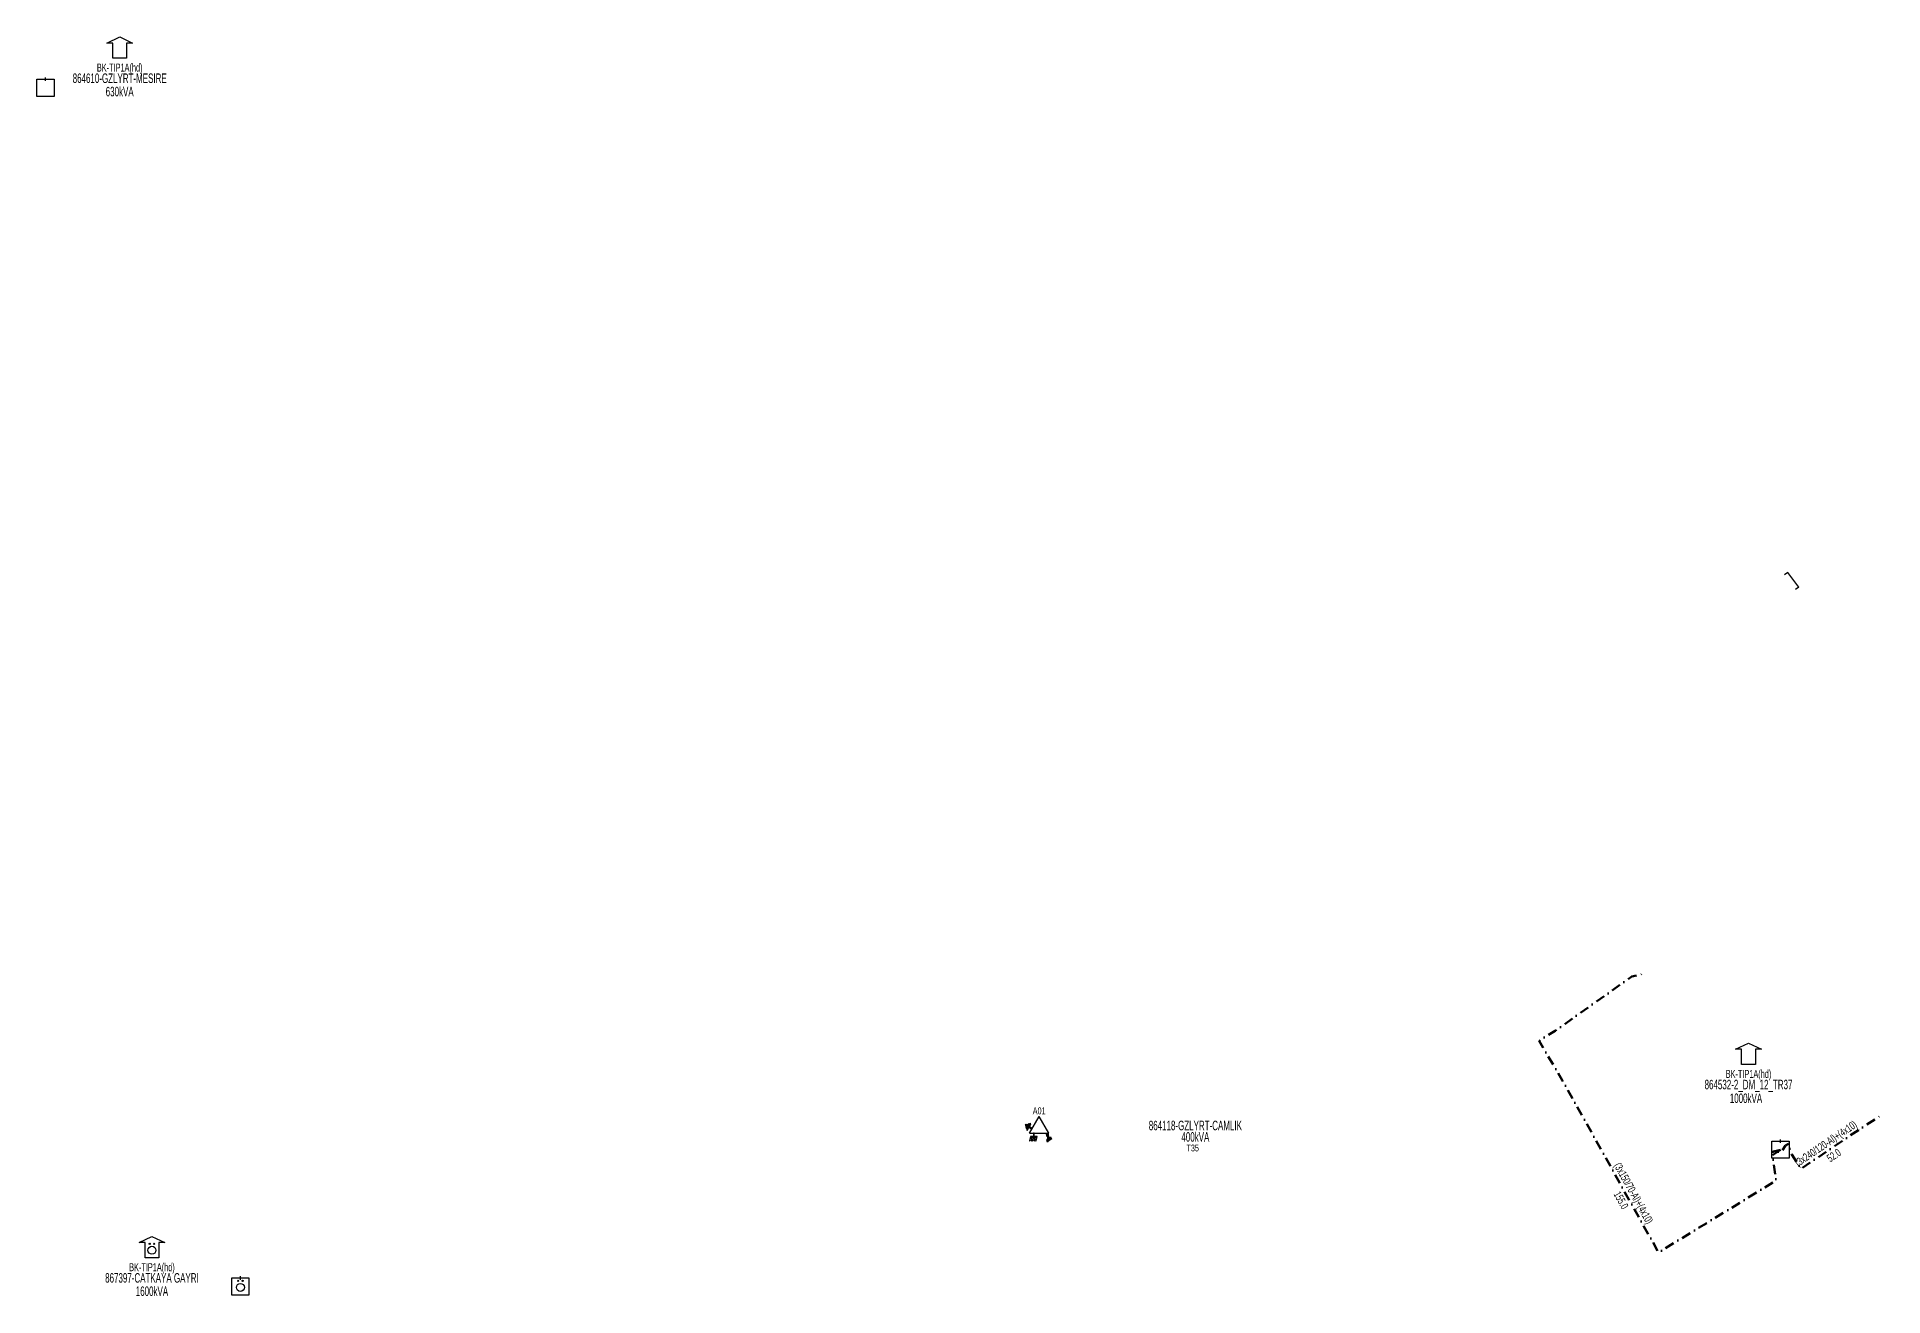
# Model space of a CAD drawing. Header units: millimetres. Extents: x 572025 to 573602, y 4087957 to 4089432.
# Drawn here: x 572554 to 573038.6, y 4089101.1 to 4089431.7 of the extents above; entities that cross this region are included whole.
import ezdxf
from ezdxf.enums import TextEntityAlignment as Align

# ---------------------------------------------------------------- set-up
doc = ezdxf.new("R2010")
doc.units = ezdxf.units.MM
doc.linetypes.add('DASHDOT', pattern=[5, 2.5, -1.25, 0, -1.25])
for name, color, linetype, lineweight in [('HAT_AG_YERALTI_MEVCUT', 126, 'DASHDOT', 50), ('TRAFO_MEVCUT', 5, 'Continuous', 30), ('TRAFO_TADILAT_BYSK', 5, 'Continuous', 30)]:
    doc.layers.add(name, color=color, linetype=linetype, lineweight=lineweight)
doc.layers.add('NIA_AG', color=5, linetype='Continuous')
doc.styles.get("Standard").update_dxf_attribs({"font": 'Arial'})

# ---------------------------------------------------------------- blocks, each defined once
blk = doc.blocks.new('AG_NIA', base_point=(-64.4296, 129.8924))
at = {"layer": 'NIA_AG'}
for p, q in [((-64.429604, 132.292432), (-65.529604, 132.292432)), ((-64.429604, 127.492432), (-64.429604, 132.292432)), ((-64.429604, 127.492432), (-65.529604, 127.492432))]:
    blk.add_line(p, q, dxfattribs=at)
blk = doc.blocks.new('MEV_OZELBINA_KARE')
at = {"layer": 'TRAFO_MEVCUT', "linetype": 'Continuous'}
for p, q in [((-2.25, 2.25), (2.25, 2.25)), ((-2.25, -2.25), (-2.25, 2.25)), ((0, 1.8), (0, 2.7)), ((2.25, 2.25), (2.25, -2.25)), ((2.25, -2.25), (-2.25, -2.25))]:
    blk.add_line(p, q, dxfattribs=at)
for centre, radius in [((0, -0.215091), 1.049264), ((-0.592312, 1.488957), 0.15614), ((0.592312, 1.488957), 0.15614)]:
    blk.add_circle(centre, radius, dxfattribs=at)
blk = doc.blocks.new('MEV_BETKOSK_OZEL')
at = {"layer": 'TRAFO_MEVCUT', "linetype": 'Continuous'}
for p, q in [((-3.4, 2), (0, 3.6)), ((-1.8, 2), (-3.4, 2)), ((-1.8, -2), (-1.8, 2)), ((0, 3.6), (3.4, 2)), ((3.4, 2), (1.8, 2)), ((1.8, 2), (1.8, -2)), ((1.8, -2), (-1.8, -2))]:
    blk.add_line(p, q, dxfattribs=at)
for centre, radius in [((0, 0), 1.049264), ((-0.592312, 1.704048), 0.15614), ((0.592312, 1.704048), 0.15614)]:
    blk.add_circle(centre, radius, dxfattribs=at)
blk = doc.blocks.new('MEV_BINA_KARE')
at = {"layer": 'TRAFO_MEVCUT', "linetype": 'Continuous'}
for p, q in [((-2.25, -2.25), (-2.25, 2.25)), ((-2.25, 2.25), (2.25, 2.25)), ((0, 1.8), (0, 2.7)), ((2.25, 2.25), (2.25, -2.25)), ((2.25, -2.25), (-2.25, -2.25))]:
    blk.add_line(p, q, dxfattribs=at)
blk = doc.blocks.new('MEV_BETKOSK')
at = {"layer": 'TRAFO_MEVCUT', "linetype": 'Continuous'}
for p, q in [((-3.4, 2), (0, 3.6)), ((-1.8, 2), (-3.4, 2)), ((-1.8, -2), (-1.8, 2)), ((0, 3.6), (3.4, 2)), ((3.4, 2), (1.8, 2)), ((1.8, 2), (1.8, -2)), ((1.8, -2), (-1.8, -2))]:
    blk.add_line(p, q, dxfattribs=at)
blk = doc.blocks.new('MEV_DIREK')
h = blk.add_hatch(color=32)
h.paths.add_polyline_path([(-2.14, 0.97), (-2.35, 1.09), (-3.31, -0.55), (-3.09, -0.67), (-2.67, 0.06), (-1.89, -0.39), (-1.79, -0.22), (-2.56, 0.23)])
h.paths.add_polyline_path([(-3.46, -0.17), (-3.33, -0.25), (-2.61, 0.99), (-2.74, 1.06)])
h.paths.add_polyline_path([(-3.54, 0.29), (-3.41, 0.22), (-3.05, 0.82), (-3.18, 0.9)])
h.paths.add_polyline_path([(-3.58, 0.81), (-3.66, 0.68), (-3.53, 0.61), (-3.45, 0.74)])
h.paths.add_polyline_path([(-1.51, -2.34), (-2.26, -2.33), (-2.52, -3.47), (-2.42, -3.47), (-2.21, -2.53), (-1.91, -2.54), (-2.12, -3.47), (-2.02, -3.47), (-1.81, -2.54), (-1.51, -2.54), (-1.72, -3.47), (-1.62, -3.48), (-1.41, -2.54), (-1.11, -2.54), (-1.32, -3.48), (-1.22, -3.48), (-1.01, -2.54), (-0.71, -2.55), (-0.92, -3.48), (-0.82, -3.48), (-0.56, -2.35), (-1.31, -2.34), (-1.31, -1.44), (-1.51, -1.44)])
at = {"layer": 'TRAFO_MEVCUT'}
for points in [[(2.35, -1.57), (2.12, -1.92), (2.08, -1.44), (1.94, -1.44), (2.01, -2.32), (2.25, -1.96), (2.31, -2.67), (2.1, -2.67), (2.39, -2.87), (2.4, -2.86), (2.64, -2.49), (2.45, -2.63)], [(2.35, -1.57), (2.12, -1.92), (2.08, -1.44), (1.94, -1.44), (2.01, -2.32), (2.25, -1.96), (2.31, -2.67), (2.1, -2.67), (2.39, -2.87), (1.98, -3.19), (2.2, -3.79), (2.26, -3.74), (2.08, -3.26), (2.26, -3.13), (2.44, -3.6), (2.49, -3.56), (2.32, -3.08), (2.49, -2.94), (2.67, -3.42), (2.73, -3.38), (2.55, -2.9), (2.73, -2.76), (2.91, -3.24), (2.97, -3.2), (2.79, -2.72), (2.97, -2.58), (3.15, -3.06), (3.21, -3.01), (2.98, -2.42), (2.4, -2.86), (2.64, -2.49), (2.45, -2.63)], [(2.97, -2.58), (3.15, -3.06), (3.21, -3.01), (2.98, -2.42), (2.4, -2.86), (2.64, -2.49), (2.45, -2.63), (2.35, -1.57), (2.12, -1.92), (2.08, -1.44), (1.94, -1.44), (2.01, -2.32), (2.25, -1.96), (2.31, -2.67), (2.1, -2.67), (2.39, -2.87), (1.98, -3.19), (2.2, -3.79), (2.26, -3.74), (2.08, -3.26), (2.26, -3.13), (2.44, -3.6), (2.49, -3.56), (2.32, -3.08), (2.49, -2.94), (2.67, -3.42), (2.73, -3.38), (2.55, -2.9), (2.73, -2.76), (2.91, -3.24), (2.97, -3.2), (2.79, -2.72)]]:
    blk.add_hatch(color=32, dxfattribs=at).paths.add_polyline_path(points)
at = {"layer": 'TRAFO_MEVCUT', "linetype": 'Continuous'}
for p, q in [((-2.5, -1.44), (0, 2.89)), ((2.5, -1.44), (0, 2.89)), ((-2.5, -1.44), (2.5, -1.44))]:
    blk.add_line(p, q, dxfattribs=at)
at = {"layer": 'TRAFO_MEVCUT', "color": 32, "flags": 128}
blk.add_lwpolyline([(1.94, -1.44), (2.08, -1.44), (2.12, -1.92), (2.35, -1.57), (2.45, -2.63), (2.64, -2.49), (2.4, -2.86), (2.98, -2.42), (3.21, -3.01), (3.15, -3.06), (2.97, -2.58), (2.79, -2.72), (2.97, -3.2), (2.91, -3.24), (2.73, -2.76), (2.55, -2.9), (2.73, -3.38), (2.67, -3.42), (2.49, -2.94), (2.32, -3.08), (2.49, -3.56), (2.44, -3.6), (2.26, -3.13), (2.08, -3.26), (2.26, -3.74), (2.2, -3.79), (1.98, -3.19), (2.39, -2.87), (2.1, -2.67), (2.31, -2.67), (2.25, -1.96), (2.01, -2.32), (1.94, -1.44)], dxfattribs=at)
at = {"layer": 'TRAFO_TADILAT_BYSK', "color": 32, "flags": 128}
for points in [[(-3.53, 0.61), (-3.45, 0.74), (-3.58, 0.81), (-3.66, 0.68), (-3.53, 0.61)], [(-3.41, 0.22), (-3.05, 0.82), (-3.18, 0.9), (-3.54, 0.29), (-3.41, 0.22)], [(-3.33, -0.25), (-2.61, 0.99), (-2.74, 1.06), (-3.46, -0.17), (-3.33, -0.25)], [(-1.79, -0.22), (-2.56, 0.23), (-2.14, 0.97), (-2.35, 1.09), (-3.31, -0.55), (-3.09, -0.67), (-2.67, 0.06), (-1.89, -0.39), (-1.79, -0.22)], [(-1.31, -1.44), (-1.51, -1.44), (-1.51, -2.34), (-2.26, -2.33), (-2.52, -3.47), (-2.42, -3.47), (-2.21, -2.53), (-1.91, -2.54), (-2.12, -3.47), (-2.02, -3.47), (-1.81, -2.54), (-1.51, -2.54), (-1.72, -3.47), (-1.62, -3.48), (-1.41, -2.54), (-1.11, -2.54), (-1.32, -3.48), (-1.22, -3.48), (-1.01, -2.54), (-0.71, -2.55), (-0.92, -3.48), (-0.82, -3.48), (-0.56, -2.35), (-1.31, -2.34), (-1.31, -1.44)]]:
    blk.add_lwpolyline(points, dxfattribs=at)

msp = doc.modelspace()

# ---------------------------------------------------------------- linework, layer by layer
at = {"layer": 'HAT_AG_YERALTI_MEVCUT', "flags": 128}
for points in [[(573011.656, 4089139.507), (573009.574, 4089138.071), (573010.488, 4089131.39), (572979.644, 4089112.507), (572963.293, 4089141.823), (572954.377, 4089157.735), (572948.284, 4089168.101), (572952.485, 4089170.68), (572972.618, 4089184.984), (572976.327, 4089185.805)], [(573011.656, 4089139.507), (573009.509, 4089138.943), (573011.954, 4089138.982), (573012.988, 4089140.593), (573013.762, 4089141.056), (573014.605, 4089138.268), (573017.086, 4089134.485), (573032.14, 4089144.675), (573038.013, 4089148.479), (573038.592, 4089148.32)]]:
    msp.add_lwpolyline(points, dxfattribs=at)

# ---------------------------------------------------------------- block references
at = {"layer": 'NIA_AG', "rotation": 36.777681}
msp.add_blockref('AG_NIA', (573015.040823, 4089289.175558), dxfattribs=at)
at = {"layer": 'TRAFO_MEVCUT', "linetype": 'ByBlock'}
for name, p in [('MEV_BETKOSK', (572575.708571, 4089428.099986)), ('MEV_BINA_KARE', (572556.231, 4089418.334)), ('MEV_BETKOSK', (573003.269856, 4089163.865703)), ('MEV_DIREK', (572817.063, 4089145.308)), ('MEV_BINA_KARE', (573011.656, 4089139.507)), ('MEV_BETKOSK_OZEL', (572584.177232, 4089113.099464)), ('MEV_OZELBINA_KARE', (572607.395, 4089103.567))]:
    msp.add_blockref(name, p, dxfattribs=at)

# ---------------------------------------------------------------- texts
at = {"layer": 'HAT_AG_YERALTI_MEVCUT', "lineweight": 30, "width": 0.53}
for s, rotation, p in [('(3x240/120-Al)+(4x10)', 34.093934, (573024.136531, 4089140.283902)), ('(3x150/70-Al)+(4x10)', 299.150595, (572972.210841, 4089127.579041))]:
    msp.add_text(s, height=2.05, rotation=rotation, dxfattribs=at).set_placement(p, align=Align.CENTER)
for s, rotation, p in [('52.0', 34.093934, (573025.089469, 4089138.876098)), ('155.0', 299.150595, (572970.726159, 4089126.750959))]:
    msp.add_text(s, height=2.05, rotation=rotation, dxfattribs=at).set_placement(p, align=Align.TOP_CENTER)
at = {"layer": 'TRAFO_MEVCUT', "linetype": 'ByBlock', "width": 0.6}
for s, height, p in [('BK-TIP1A(hd)', 2.1, (572575.708571, 4089422.599986)), ('864610-GZLYRT-MESIRE', 2.5, (572575.708571, 4089419.599986)), ('630kVA', 2.5, (572575.708571, 4089416.099986)), ('864532-2_DM_12_TR37', 2.5, (573003.269856, 4089155.365703)), ('BK-TIP1A(hd)', 2.1, (573003.269856, 4089158.365703)), ('1000kVA', 2.5, (573002.607654, 4089151.758934)), ('A01', 1.8, (572817.063, 4089148.808)), ('864118-GZLYRT-CAMLIK', 2.5, (572858.07069, 4089144.613707)), ('400kVA', 2.5, (572858.07069, 4089141.613707)), ('BK-TIP1A(hd)', 2.1, (572584.177232, 4089107.599464)), ('867397-CATKAYA GAYRI', 2.5, (572584.177232, 4089104.599464)), ('1600kVA', 2.5, (572584.177232, 4089101.099464))]:
    msp.add_text(s, height=height, dxfattribs=at).set_placement(p, align=Align.CENTER)
msp.add_text('T35', height=1.8, dxfattribs=at).set_placement((572857.374735, 4089140.852835), align=Align.TOP_CENTER)

doc.saveas('drawing.dxf')
